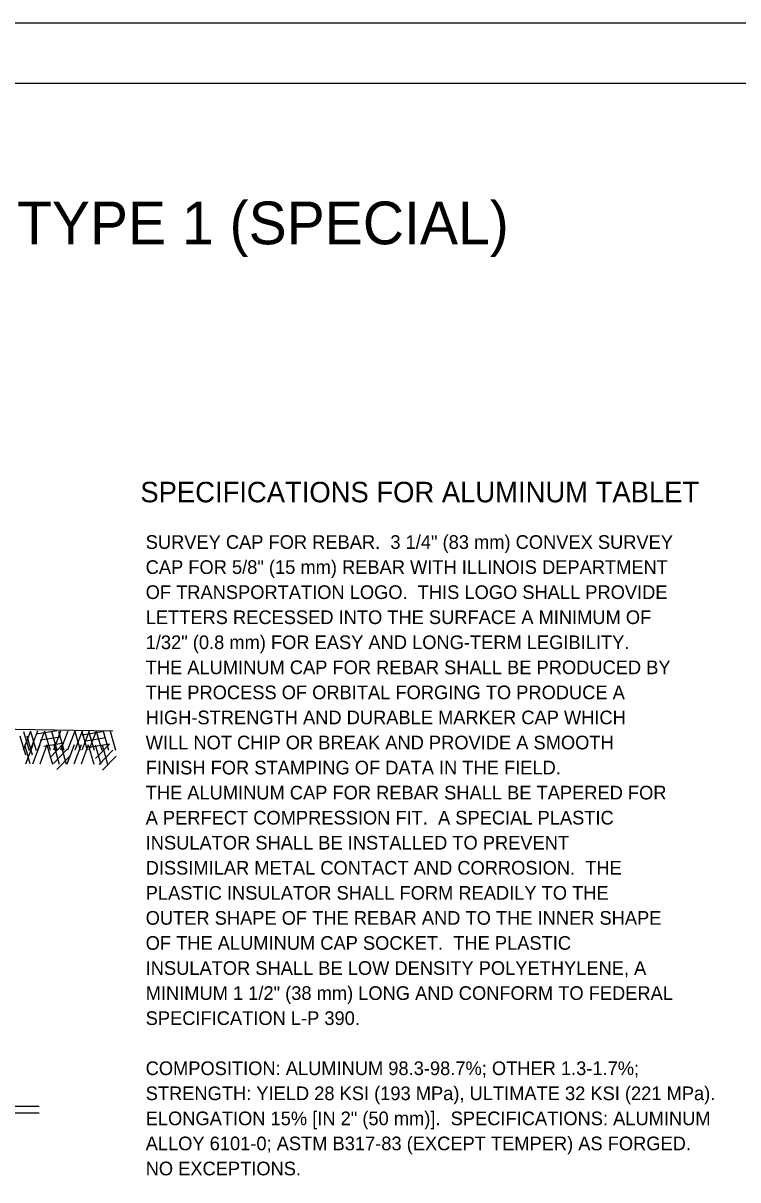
# Model space of a CAD drawing. Extents: x 99131 to 99811, y 99983 to 100436.
# Drawn here: x 99367.3 to 99486.5, y 100242.8 to 100435.7 of the extents above; entities that cross this region are included whole.
import ezdxf

# ---------------------------------------------------------------- set-up
doc = ezdxf.new("R2010")
doc.units = 0
for name, color, linetype in [('Design_EX_Roadway Dimensions', 7, 'Continuous'), ('Design_PR_Roadway Notes', 7, 'Continuous'), ('Landscaping_Elements', 7, 'Continuous'), ('Level 28', 7, 'Continuous'), ('Sheets_50 Reference Boundary', 7, 'Continuous'), ('Sheets_General Details', 7, 'Continuous'), ('Sheets_Printer Plotting Border', 7, 'Continuous')]:
    doc.layers.add(name, color=color, linetype=linetype)

msp = doc.modelspace()

# ---------------------------------------------------------------- linework, layer by layer
at = {"layer": 'Design_PR_Roadway Notes'}
for p, q in [((99331.88, 100255.07), (99369.93, 100255.07)), ((99331.88, 100253.95), (99369.93, 100253.95))]:
    msp.add_line(p, q, dxfattribs=at)
at = {"layer": 'Landscaping_Elements'}
for p, q in [((99368.5, 100317.65), (99367.29, 100314.46)), ((99367.37, 100317.57), (99368.28, 100314.39)), ((99369.69, 100317.65), (99368.47, 100314.46)), ((99368.52, 100317.57), (99369.43, 100314.39)), ((99372.9, 100317.67), (99369.53, 100317.12)), ((99370.87, 100317.65), (99369.66, 100314.46)), ((99370.87, 100317.65), (99371.78, 100314.46)), ((99372.02, 100317.65), (99372.93, 100314.46)), ((99373.54, 100317.65), (99372.33, 100314.46)), ((99373.17, 100317.65), (99374.08, 100314.46)), ((99374.73, 100317.65), (99373.51, 100314.46)), ((99375.91, 100317.65), (99374.7, 100314.46)), ((99377.11, 100317.65), (99375.89, 100314.46)), ((99375.91, 100317.65), (99376.82, 100314.46)), ((99377.06, 100317.65), (99377.97, 100314.46)), ((99378.29, 100317.65), (99377.08, 100314.46)), ((99378.21, 100317.65), (99379.12, 100314.46)), ((99379.48, 100317.65), (99378.26, 100314.46)), ((99379.48, 100317.65), (99380.39, 100314.46)), ((99380.63, 100317.65), (99381.53, 100314.46)), ((99381.78, 100317.65), (99382.69, 100314.46)), ((99366.75, 100316.87), (99367.66, 100313.69)), ((99367.9, 100316.87), (99368.81, 100313.69)), ((99373.49, 100316.64), (99370.12, 100316.1)), ((99374.08, 100315.62), (99370.72, 100315.07)), ((99374.08, 100315.62), (99371.78, 100313.24)), ((99380.49, 100317.51), (99377.13, 100316.97)), ((99381.09, 100316.49), (99377.72, 100315.95)), ((99367.51, 100315.4), (99368.42, 100312.22)), ((99368.89, 100315.32), (99367.68, 100312.14)), ((99370.07, 100315.32), (99368.86, 100312.14)), ((99371.26, 100315.32), (99370.04, 100312.14)), ((99371.26, 100315.32), (99372.17, 100312.14)), ((99374.65, 100314.62), (99372.35, 100312.24)), ((99372.41, 100315.32), (99373.32, 100312.14)), ((99373.56, 100315.32), (99374.47, 100312.14)), ((99375.79, 100315.32), (99374.58, 100312.14)), ((99376.97, 100315.32), (99375.76, 100312.14)), ((99378.16, 100315.32), (99376.95, 100312.14)), ((99378.16, 100315.32), (99379.07, 100312.14)), ((99381.68, 100315.46), (99378.31, 100314.92)), ((99379.31, 100315.32), (99380.22, 100312.14)), ((99381.68, 100315.46), (99379.37, 100313.08)), ((99382.25, 100314.46), (99379.95, 100312.09)), ((99380.46, 100315.32), (99381.37, 100312.14)), ((99375.23, 100313.62), (99372.93, 100311.24)), ((99382.83, 100313.47), (99380.53, 100311.09))]:
    msp.add_line(p, q, dxfattribs=at)
at = {"layer": 'Level 28'}
msp.add_lwpolyline([(99359.47, 100318.05), (99382.27, 100317.66)], dxfattribs=at)
at = {"layer": 'Sheets_50 Reference Boundary'}
msp.add_lwpolyline([(99171.2, 100425.73), (99801.2, 100425.73), (99801.2, 100025.73), (99171.2, 100025.73)], close=True, dxfattribs=at)
at = {"layer": 'Sheets_General Details'}
msp.add_line((99811.2, 100435.73), (99131.2, 100435.73), dxfattribs=at)
msp.add_lwpolyline([(99171.2, 100425.73), (99801.2, 100425.73), (99801.2, 100005.73), (99171.2, 100005.73)], close=True, dxfattribs=at)
at = {"layer": 'Sheets_Printer Plotting Border'}
msp.add_lwpolyline([(99131.2, 99995.73), (99811.2, 99995.73), (99811.2, 100435.73), (99131.2, 100435.73)], close=True, dxfattribs=at)

# ---------------------------------------------------------------- texts
at = {"layer": 'Design_EX_Roadway Dimensions'}
msp.add_text('XZ193300 - SURVEY MARKER, TYPE 1 (SPECIAL)', height=7.125, dxfattribs=at).set_placement((99225.93, 100398.84))
at = {"layer": 'Design_PR_Roadway Notes'}
for s, height, p in [('SPECIFICATIONS FOR ALUMINUM TABLET', 3.42, (99386.84, 100355.8)), ('SURVEY CAP FOR REBAR.  3 1/4" (83 mm) CONVEX SURVEY', 2.28, (99387.73, 100348.03)), ('CAP FOR 5/8" (15 mm) REBAR WITH ILLINOIS DEPARTMENT', 2.28, (99387.73, 100343.85)), ('OF TRANSPORTATION LOGO.  THIS LOGO SHALL PROVIDE', 2.28, (99387.73, 100339.67)), ('LETTERS RECESSED INTO THE SURFACE A MINIMUM OF', 2.28, (99387.73, 100335.49)), ('1/32" (0.8 mm) FOR EASY AND LONG-TERM LEGIBILITY.', 2.28, (99387.73, 100331.31)), ('THE ALUMINUM CAP FOR REBAR SHALL BE PRODUCED BY', 2.28, (99387.73, 100327.13)), ('THE PROCESS OF ORBITAL FORGING TO PRODUCE A', 2.28, (99387.73, 100322.95)), ('HIGH-STRENGTH AND DURABLE MARKER CAP WHICH', 2.28, (99387.73, 100318.77)), ('WILL NOT CHIP OR BREAK AND PROVIDE A SMOOTH', 2.28, (99387.73, 100314.59)), ('FINISH FOR STAMPING OF DATA IN THE FIELD.', 2.28, (99387.73, 100310.41)), ('THE ALUMINUM CAP FOR REBAR SHALL BE TAPERED FOR', 2.28, (99387.73, 100306.23)), ('A PERFECT COMPRESSION FIT.  A SPECIAL PLASTIC', 2.28, (99387.73, 100302.05)), ('INSULATOR SHALL BE INSTALLED TO PREVENT', 2.28, (99387.73, 100297.87)), ('DISSIMILAR METAL CONTACT AND CORROSION.  THE', 2.28, (99387.73, 100293.69)), ('PLASTIC INSULATOR SHALL FORM READILY TO THE', 2.28, (99387.73, 100289.51)), ('OUTER SHAPE OF THE REBAR AND TO THE INNER SHAPE', 2.28, (99387.73, 100285.33)), ('OF THE ALUMINUM CAP SOCKET.  THE PLASTIC', 2.28, (99387.73, 100281.15)), ('INSULATOR SHALL BE LOW DENSITY POLYETHYLENE, A', 2.28, (99387.73, 100276.97)), ('MINIMUM 1 1/2" (38 mm) LONG AND CONFORM TO FEDERAL', 2.28, (99387.73, 100272.79)), ('SPECIFICATION L-P 390.', 2.28, (99387.73, 100268.61)), ('COMPOSITION: ALUMINUM 98.3-98.7%; OTHER 1.3-1.7%;', 2.28, (99387.73, 100260.25)), ('STRENGTH: YIELD 28 KSI (193 MPa), ULTIMATE 32 KSI (221 MPa).', 2.28, (99387.73, 100256.07)), ('ELONGATION 15% [IN 2" (50 mm)].  SPECIFICATIONS: ALUMINUM', 2.28, (99387.73, 100251.89)), ('ALLOY 6101-0; ASTM B317-83 (EXCEPT TEMPER) AS FORGED.', 2.28, (99387.73, 100247.71)), ('NO EXCEPTIONS.', 2.28, (99387.73, 100243.53))]:
    msp.add_text(s, height=height, dxfattribs=at).set_placement(p)

doc.saveas('drawing.dxf')
